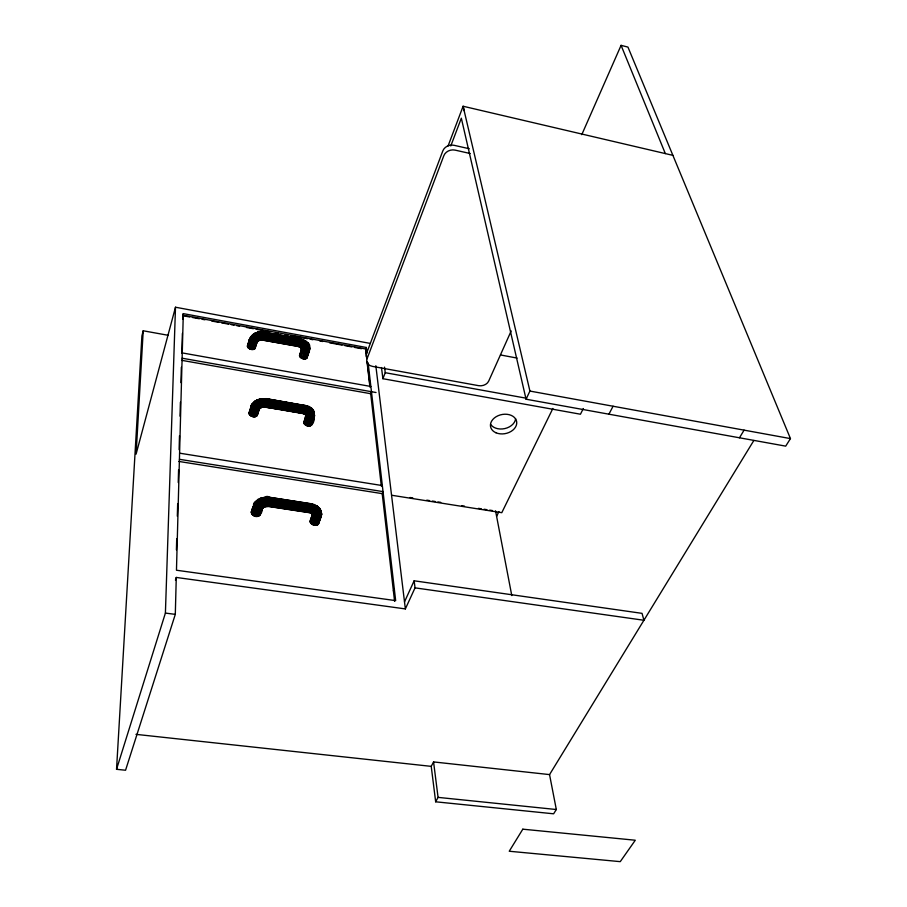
<?xml version="1.0" encoding="UTF-8"?>
<svg xmlns="http://www.w3.org/2000/svg" width="907" height="907" viewBox="0 0 907 907"><rect width="100%" height="100%" fill="white"/><g stroke="black" fill="none" stroke-linecap="round" stroke-linejoin="round"><path stroke-width="1.36" d="M176.411 549.903L176.718 538.679M177.319 516.208L177.67 503.566M178.237 482.501L178.577 469.86M179.121 449.713L179.495 435.734M180.028 416.177L180.402 402.209M180.935 382.652L181.355 367.278M181.854 353.106L182.386 333.447M182.76 319.411L182.874 315.194L365.782 348.98L366.904 358.73M168.317 335.318L143.215 330.783L141.911 335.93L116.538 769.306L125.563 770.236L175.3 614.368L176.275 577.442L405.361 608.914L415.043 587.861L414.136 580.797L642.043 613.359L643.925 620.263L415.043 587.861M366.984 353.061L366.337 347.483L183.305 313.629L176.468 570.231L395.667 600.627L368.117 362.8M116.538 769.306L165.403 613.075L175.493 307.224L370.396 343.447M264.118 498.533C255.513 493.397 261.896 512.081 265.638 505.494L264.549 505.857C260.32 513.396 251.704 496.084 261.817 499.292M143.215 330.783L136.095 454.124L175.493 307.224M310.568 425.791L313.947 416.721C315.409 423.184 309.321 429.612 304.321 423.898L306.634 416.869L305.523 414.272L303.981 413.173L305.251 413.898L306.906 411.948L308.085 408.898L307.904 406.245L266.057 398.649L259.992 398.955L260.604 404.046L262.191 407.084L257.837 409.363L255.162 416.755C252.441 417.628 247.021 414.442 249.879 411.585M307.802 344.513L309.162 345.442L309.559 347.835L307.042 356.236C308.085 359.625 302.734 359.444 301.045 357.834L303.085 349.603L301.668 347.744L298.482 346.02L299.287 346.451L300.285 344.343L300.818 338.923L263.608 332.007L257.837 332.245L258.427 336.962L260.014 339.83L255.797 342.177L253.268 349.467C250.785 350.193 245.536 347.347 248.235 344.705M302.507 339.808L305.829 341.077L306.249 342.268L303.822 346.621L301.668 347.744L300.523 346.859L302.224 349.955L300.036 356.893L301.045 357.834M258.733 400.656C255.026 397.98 257.679 405.78 259.345 406.801C260.026 408.808 262.531 406.211 260.411 407.254C257.441 409.613 259.289 415.746 255.162 416.755M308.833 345.057L308.856 349.524C311.35 355 299.106 353.129 301.782 348.016L299.537 355.861L300.036 356.893M302.065 347.551L299.537 355.861M255.026 333.232C262.645 330.692 250.434 333.436 256.001 337.801C261.783 342.937 255.672 338.696 254.856 348.707L253.268 349.467M309.117 407.447C318.595 408.365 307.156 420.735 304.82 413.093L306.283 416.358L304.321 423.898M308.629 352.29C310.251 347.268 305.546 342.767 300.852 342.064L263.733 335.239C255.74 333.481 248.699 340.012 248.314 347.948M309.026 351.927L309.752 348.311L308.754 346.973M309.287 351.508L309.752 348.311M308.38 344.739L307.258 342.676C310.432 345.567 302.915 351.134 300.659 347.256M305.988 415.769C305.455 419.113 310.228 420.689 312.824 419.556C314.48 414.601 309.627 410.338 305.058 409.737L266.091 403.059C258.132 401.37 250.99 407.697 250.547 415.667M311.52 425.111L314.593 415.576L313.595 411.642L314.468 416.12C312.892 419.227 306.543 419.023 306.044 415.27M310.67 522.976L313.176 515.845L311.985 513.09C314.525 518.623 324.173 508.736 317.609 507.342L315.829 505.766L318.278 507.41L319.457 509.405C325.704 513.022 313.187 519.768 312.382 513.203L312.598 516.321L310.307 522.341C311.611 525.402 317.745 526.922 318.788 522.999M310.092 521.684L312.541 514.02L310.307 522.341M310.058 521.049L312.473 514.45C311.781 518.339 317.62 520.38 320.386 518.237C322.28 512.806 316.588 508.43 311.702 507.886L269.832 501.458C261.329 499.848 253.053 505.925 252.395 514.711C257.69 519.666 262.951 513.657 262.338 507.432L262.894 506.446L259.765 515.301M320.386 518.237L321.702 514.326L320.999 510.641M320.84 517.761L321.656 513.691M262.928 507.648L263.62 506.389C260.558 516.038 246.738 505.108 257.622 500.12M303.981 423.331L306.033 413.887C306.033 420.565 319.241 414.204 312.382 409.476L310.772 409.023M321.123 517.205L321.214 511.231L319.332 507.954M263.449 497.569L263.62 502.591L265.411 506.548M309.162 345.442C310.319 349.694 301.441 351.814 301.124 346.984L301.884 349.501L299.718 356.372M255.751 401.268C250.706 401.982 259.425 412.027 260.4 406.699L256.84 415.882M314.468 416.12L313.935 412.084M311.793 424.646L311.679 423.013M303.8 422.764L305.115 420.565M257.939 341.009L255.649 340.635L253.45 338.458L252.327 335.941L253.336 334.524L251.681 336.293C247.135 339.003 257.735 345.658 258.234 339.808M301.691 349.014C308.856 357.392 314.446 341.928 304.038 341.213M262.769 507.648C259.821 512.092 250.944 503.464 256.851 501.707M262.214 508.668L262.361 508.079M260.082 514.757L260.026 512.863M299.503 355.351L300.795 353.889M301.498 349.524L302.28 348.265L300.274 354.149M252.395 514.711L251.341 512.183L254.516 504.122L251.5 511.582M254.107 402.957C245.548 405.588 257.656 415.599 259.753 407.935M259.629 408.422C257.089 411.064 251.624 407.22 252.316 403.887L254.822 401.302M183.305 313.629L182.749 315.693L189.665 316.974M257.135 415.417L258.665 408.978M254.856 348.707L255.094 346.814M257.248 341.746L257.611 340.465L257.135 341.429C256.624 346.531 245.876 341.089 250.729 338.198M265.502 399.783L266.057 398.649L305.171 405.474L304.854 410.542L303.834 413.093L302.802 413.241L306.589 414.624L308.471 417.968L306.078 425.338M247.396 345.907L249.504 339.127M247.407 346.406L249.788 338.742M247.566 346.928L249.81 339.683M247.883 347.449C248.269 339.286 255.615 332.688 263.79 334.479L300.965 341.315C305.126 342.086 309.276 345.261 309.4 349.773M175.436 580.129L176.275 577.442M248.881 348.401C249.232 340.771 255.887 334.298 263.642 336.032L300.693 342.835C308.629 343.708 310.307 352.97 305.976 358.73M249.527 348.798C249.856 341.531 256.057 335.137 263.529 336.826L300.5 343.606C308.187 344.445 309.48 353.424 305.364 358.889M250.253 349.116C250.559 342.256 256.239 335.941 263.404 337.585L300.285 344.343C307.677 345.148 308.539 353.809 304.673 358.957M251.012 349.354C251.318 342.937 256.432 336.701 263.268 338.288L300.036 345.023C307.133 345.794 307.518 354.115 303.936 358.923M251.795 349.49C252.101 343.538 256.613 337.37 263.132 338.901L299.786 345.612C306.566 346.361 306.453 354.331 303.165 358.775M252.554 349.535C252.883 344.048 256.794 337.926 262.985 339.411L299.525 346.089C306.01 346.814 305.376 354.433 302.416 358.548M253.903 349.308L256.375 342.154L259.946 340.057M254.436 349.048L256.964 340.907M255.264 347.336L257.135 341.429M255.139 348.299L257.146 341.928M248.983 412.946L251.205 406.019L252.497 404.953M248.994 413.501L251.5 405.576M249.176 414.068L251.942 405.225M249.493 414.635C250.003 406.109 257.849 399.67 266.25 401.416L305.353 408.127C310.307 408.796 315.579 413.445 313.788 418.83L312.824 419.556M249.958 415.179C250.434 406.892 257.973 400.509 266.193 402.22L305.228 408.921C313.607 409.658 315.965 419.351 311.112 425.496M251.239 416.098C251.647 408.49 258.302 402.232 265.978 403.887L304.854 410.542C312.756 411.234 314.378 420.395 309.922 425.984M251.999 416.438C252.384 409.261 258.495 403.071 265.853 404.669L304.627 411.313C312.235 411.971 313.391 420.814 309.196 426.075M252.804 416.676C253.166 409.964 258.688 403.83 265.706 405.395L304.367 412.005C311.668 412.651 312.314 421.143 308.425 426.052M253.62 416.812C253.971 410.576 258.869 404.511 265.558 406.019L304.094 412.606C311.09 413.229 311.192 421.358 307.62 425.916M254.414 416.846C254.788 411.086 259.051 405.055 265.4 406.529L303.834 413.093C310.5 413.683 310.047 421.472 306.827 425.678M255.831 416.562L258.45 409.295L261.216 407.164M256.398 416.268L258.382 410.213L260.309 407.719M300.489 357.381L302.689 350.363L302.031 348.481L299.979 347.018L301.668 346.168L303.119 343.549L303.743 340.828L303.165 339.592M301.702 358.231C304.741 354.24 305.183 346.451 298.562 346.395M251.341 512.183L254.051 504.553M251.352 512.818C252.101 503.51 261.035 497.331 269.957 498.997L311.917 505.46L317.767 507.671L321.259 511.865M251.545 513.464C252.271 504.247 261.091 498.09 269.946 499.746L311.906 506.197C316.396 506.9 321.395 509.938 321.566 514.949M251.897 514.11C252.588 505.063 261.193 498.941 269.901 500.573L311.827 507.024C316.214 507.705 321.101 510.652 321.271 515.55C319.219 518.282 313.765 518.09 312.575 514.654M306.487 358.469L309.366 350.533M306.883 358.129L309.412 351.032M253.019 515.267C253.643 506.798 261.488 500.766 269.73 502.365L311.52 508.77C319.956 509.235 322.586 518.872 317.359 524.949M253.756 515.732C254.334 507.659 261.658 501.684 269.606 503.249L311.305 509.632C319.479 510.085 321.645 519.428 316.679 525.198M254.572 516.094C255.105 508.476 261.851 502.546 269.47 504.077L311.056 510.437C318.935 510.868 320.59 519.892 315.897 525.323M255.434 516.355C255.933 509.201 262.055 503.328 269.311 504.825L310.772 511.163C318.346 511.582 319.434 520.255 315.069 525.323M256.318 516.48C256.783 509.836 262.248 503.997 269.152 505.46L310.489 511.775C317.733 512.172 318.221 520.505 314.207 525.198M257.169 516.491C257.633 510.346 262.429 504.53 268.982 505.947L310.194 512.251C317.133 512.648 316.997 520.618 313.357 524.938M257.973 516.366L260.853 508.861L265.615 505.993M258.688 516.117L261.511 508.748L264.311 506.752M259.3 515.754L262.338 507.432M303.766 422.209L306.271 415.304M304.571 420.859L306.271 416.086M304.797 424.431L307.133 417.311L305.001 414.102M305.387 424.918C307.348 421.381 309.695 415.134 304.094 413.603M311.872 423.58L314.151 417.277M299.287 346.451L262.611 340.091L263.733 335.239L263.37 332.336M366.337 347.483L365.6 349.444L366.088 353.628M448.115 145.868L463.103 106.244L672.892 155.358M450.79 145.948L461.334 118.193L526.06 399.216L785.7 446.142L790.462 438.603L627.95 47.096L621.08 45.35L581.772 134.678M311.18 523.577L313.709 516.355L311.43 512.988C314.616 515.947 320.318 507.603 316.384 505.721M311.815 524.121C315.591 519.677 315.171 513.045 309.072 512.149C310.353 512.308 311.486 514.008 312.598 512.319C314.185 510.924 316.781 503.895 313.074 504.87M312.552 524.575C315.806 520.607 316.543 512.965 309.911 512.568L268.438 506.276L268.302 505.426M319.513 519.167L321.429 513.079L320.511 511.99M317.938 524.597L321.203 515.97L320.613 514.711M318.38 524.133L321.203 515.97M370.464 394.092L371.462 391.711M583.326 408.535L580.446 414.216L382.89 378.707L385.248 372.698L384.534 367.12M394.59 601.341L382.198 493.635L383.037 491.617L179.427 459.316M393.389 590.82L394.296 588.802M511.185 330.93L488.669 381.144A7.97 5.975 -11.4 0 1 478.613 385.668L372.471 366.383A8.118 6.224 -6.8 0 1 367.018 358.889L443.806 155.743A9.013 7.641 -13.9 0 1 455.167 150.131L470.234 153.521M404.511 601.851L414.136 580.797M268.438 506.276C270.558 502.988 272.1 492.784 263.166 497.773M526.06 399.216L529.915 391.064L463.103 106.244L464.146 110.767M496.605 516.355L498.929 511.582M552.885 408.456L501.786 512.682L391.915 495.29M249.368 339.581L250.808 336.678M249.38 340.091L251.194 336.429M249.538 340.613C251.658 335.08 258.348 332.869 263.835 333.787L301.033 340.635C305.296 341.417 309.548 344.671 309.672 349.308M256.318 343.095L258.155 340.715M251.069 406.529L252.577 403.49M251.08 407.084L252.985 403.196M251.25 407.662C253.586 401.926 260.581 399.806 266.295 400.667L305.421 407.39L310.818 409.601L314.049 413.717M608.914 414.193L613.075 406.245M549.551 774.601L556.32 809.52L553.621 813.806L435.666 801.799L431.222 766.358L433.569 761.925L549.551 774.601L753.83 440.507M435.666 801.799L438.07 797.378L433.569 761.925M253.586 505.664L255.638 502.059M261.443 509.621L263.506 506.934M739.477 437.786L744.08 430.145M261.93 407.175L265.252 406.892L266.057 398.649M258.812 409.862L259.062 407.776M299.968 339.479L300.818 338.923M304.276 405.928L305.171 405.474M269.685 497.342L311.623 503.975C312.201 506.525 311.77 511.854 309.219 512.5M250.547 337.03L252.94 334.57M250.423 337.461C253.495 333.413 258.937 331.894 263.824 332.676L301.022 339.524M250.434 337.96C253.506 333.912 258.96 332.393 263.835 333.175L301.056 340.023L306.249 342.268M306.124 407.005C314.037 403.173 310.058 417.946 304.298 413.909M252.18 404.375L255.241 401.211M252.191 404.93C255.491 400.758 261.193 399.25 266.307 399.998L305.432 406.733L310.897 408.966L312.915 410.882M254.924 502.897L258.076 499.984L259.209 500.142M254.776 503.476L261.352 498.884M252.622 334.74L255.241 333.107M252.407 335.034L255.525 333.141M257.633 341.191L259.005 340.17M254.493 401.518L257.248 399.806M254.277 401.858L257.554 399.794M254.164 402.323L257.905 399.942M259.765 408.286L261.057 407.47M252.293 510.584L252.894 510.233M257.271 500.415L260.547 498.533M257.032 500.834L260.933 498.623M254.878 333.481L258.098 332.245M258.642 340.556L259.833 340.136M257.021 399.964L260.264 398.876L260.66 399.431M256.862 400.27L260.445 399.08M256.794 400.701L259.89 399.658L266.284 399.443L305.398 406.177L310.852 408.411M260.536 407.651L262.191 407.084M260.831 407.64L262.078 407.209M259.98 498.816L263.654 497.728L269.787 497.512M259.821 499.201L263.087 498.124L269.878 497.852L311.781 504.326L317.552 506.503M259.742 499.723L263.064 498.623L269.935 498.362L311.872 504.825L317.722 507.036L319.876 508.952M263.37 506.968L268.823 506.287M263.756 507.058L265.536 506.355M259.992 398.955L266.159 398.751M259.912 399.227L266.239 399.023M261.738 406.971L265.252 406.892L303.562 413.433M265.252 506.56L268.676 506.457M257.837 332.245L263.71 332.087M257.769 332.472C262.52 328.119 262.577 341.236 259.504 339.853M259.685 340.068L262.724 340.012M316.872 507.421L317.609 507.342M311.623 503.975L314.548 504.723M263.404 406.665L265.116 407.096M260.876 332.132L303.596 339.944M261.091 339.683L262.849 339.785M438.07 797.378L556.32 809.52M135.959 734.353L431.222 766.358M165.403 613.075L175.3 614.368M268.54 506.457L309.638 512.716M269.549 497.342L311.43 503.782M269.243 497.852L273.381 498.499M276.147 498.918L278.903 499.349M281.669 499.768L284.424 500.199M294.083 501.684L296.85 502.115M299.605 502.535L302.371 502.966M305.126 503.396L307.892 503.816M409.998 497.501L412.798 497.943M426.766 500.154L429.567 500.596M432.356 501.049L435.156 501.492M437.945 501.934L440.745 502.376M461.708 505.687L464.497 506.14M478.477 508.351L481.266 508.793M484.066 509.235L486.855 509.677M489.655 510.119L492.444 510.562M178.804 461.436L382.198 493.635M179.586 453.171L382.335 485.574M265.796 398.91L305.308 405.758M278.381 409.08L265.003 407.152M281.102 409.533L283.812 409.998M286.521 410.463L289.231 410.928M291.952 411.393L294.662 411.857M297.371 412.311L300.081 412.776M264.901 407.028L303.323 413.615M182.114 358.208L376.02 392.516M181.536 360.294L370.691 393.695L381.337 486.175M182.262 352.925L370.85 386.473M529.915 391.064L790.462 438.603M385.248 372.698L526.536 398.264M264.731 332.586L298.845 338.867M262.508 340.023L299.049 346.655M192.443 317.484L199.37 318.765M202.136 319.275L204.914 319.786M211.83 321.067L218.757 322.336M221.535 322.847L228.462 324.128M231.228 324.638L233.995 325.148M236.772 325.67L239.539 326.18M246.466 327.45L253.393 328.731M256.159 329.241L263.087 330.522M265.864 331.032L268.631 331.543M275.558 332.824L278.324 333.334M285.252 334.615L288.029 335.125M290.796 335.635L307.416 338.708M310.194 339.218L312.96 339.728M319.888 341.009L322.654 341.52M329.581 342.801L342.052 345.102M344.819 345.612L351.746 346.893M354.524 347.404L361.451 348.685M263.495 332.098L299.072 338.651M500.494 354.954L517.103 358.084M469.293 148.748L454.124 145.313A8.979 7.619 -14 0 0 442.809 150.913L366.428 353.73A8.095 6.224 -6.8 0 0 366.315 356.961M310.931 503.918L313.516 504.587M302.927 413.524L304.877 414.057M304.775 405.395L310.704 407.969M304.537 405.588L308.097 406.54M298.686 346.633L300.534 347.098M300.444 338.901L303.414 339.694M300.217 339.116L306.215 341.769L308.142 343.662M312.507 411.03L313.108 411.29M310.67 512.874L312.11 513.668M313.913 504.462L317.269 506.106M302.859 339.626L306.078 341.361M316.872 505.834L319.672 508.408M310.081 407.436L312.688 409.851M309.627 407.368L312.87 410.327M305.058 340.885L308.176 344.161M306.01 415.134L305.523 414.272M318.867 507.614L320.103 509.711M311.94 409.204L314.173 413.138M307.677 342.903L309.378 346.395M621.08 45.35L665.33 153.589M495.539 510.8L511.786 595.57M320.625 510.131L321.044 512.5M381.496 367.539L382.89 378.707M375.827 365.725L405.361 608.914M367.222 361.508L370.113 386.586M367.21 363.378L369.931 387.051M263.427 406.926L263.177 398.729M266.601 497.331L266.839 505.845M515.618 418.819A13.242 9.682 -11.7 0 1 504.859 428.569A13.242 9.682 -11.7 0 1 490.71 424.476M522.817 829.179L509.235 851.242L620.252 861.65L635.285 840.233L522.817 829.179M495.982 432.775A13.288 9.682 -11.7 0 0 516.695 423.728A13.288 9.682 -11.7 0 0 498.079 415.712A13.288 9.682 -11.7 0 0 495.982 432.775"/></g></svg>
